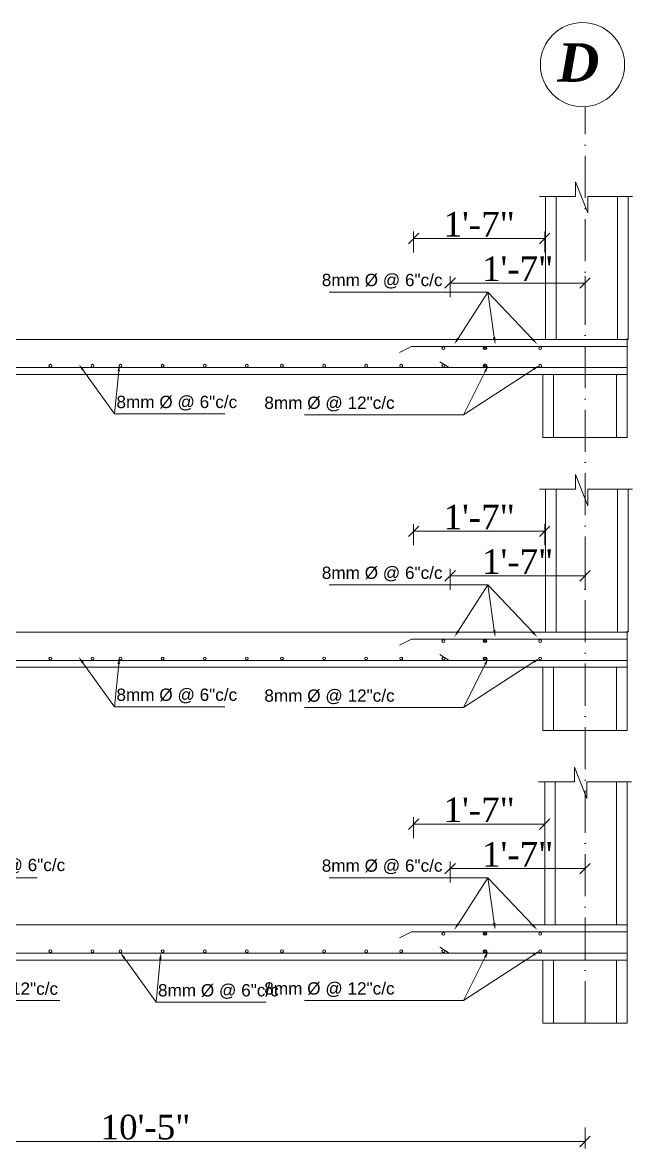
# Model space of a CAD drawing. Header units: inches. Extents: x -4737 to 13205, y 2479 to 13285.
# Drawn here: x 8222 to 8395.9, y 10192.7 to 10513.7 of the extents above; entities that cross this region are included whole.
import ezdxf

# ---------------------------------------------------------------- set-up
doc = ezdxf.new("R2010")
doc.units = ezdxf.units.IN
doc.header["$MEASUREMENT"] = 0
doc.linetypes.add('ACAD_ISO10W100', pattern=[18, 12, -3, 0, -3])
for name, color, linetype, lineweight in [('A-Gridtag', 2, 'Continuous', 13), ('CL', 30, 'ACAD_ISO10W100', 13), ('dim', 172, 'Continuous', 9), ('dimen', 72, 'Continuous', 9), ('hatch', 252, 'Continuous', 0), ('REINFORECMENT', 240, 'Continuous', 18), ('SLAB LINE', 47, 'Continuous', 18), ('Text', 7, 'Continuous', 13), ('TEXTT', 7, 'Continuous', 25)]:
    doc.layers.add(name, color=color, linetype=linetype, lineweight=lineweight)
doc.styles.add('samar', font='times.ttf')
doc.styles.get("Standard").update_dxf_attribs({"font": 'arial.ttf'})
doc.dimstyles.new('Attic 1-48in96', dxfattribs={"dimtxt": 7, "dimasz": 3, "dimexe": 2, "dimexo": 1, "dimgap": 0.5, "dimtad": 1, "dimdec": 0, "dimlfac": 0.5, "dimzin": 3, "dimdsep": 46, "dimlunit": 4, "dimtxsty": 'samar', "dimblk": 'OBLIQUE', "dimcen": 0.09, "dimclrd": 1, "dimclre": 1, "dimadec": 0, "dimazin": 0, "dimtfac": 1, "dimtdec": 0, "dimtix": 1, "dimtmove": 1, "dimatfit": 2, "dimldrblk": 'Arrow 1', "dimfxl": 4, "dimfxlon": 1, "dimtolj": 1, "dimtzin": 0, "dimlwd": 13, "dimlwe": 13, "dimarcsym": 0})

# ---------------------------------------------------------------- blocks, each defined once
blk = doc.blocks.new('_OBLIQUE')
at = {"color": 0, "linetype": 'ByBlock'}
blk.add_line((-0.5, -0.5), (0.5, 0.5), dxfattribs=at)
blk = doc.blocks.new('*D298')
at = {"layer": 'Defpoints', "color": 0, "transparency": 16777216}
for p in [(8370.85, 10285.22), (8370.85, 10256.47), (8333.5, 10254.47)]:
    blk.add_point(p, dxfattribs=at)
at = {"layer": 'dimen', "color": 1, "lineweight": 13, "transparency": 16777216}
for p, q in [((8333.5, 10281.22), (8333.5, 10287.22)), ((8333.5, 10285.22), (8370.85, 10285.22)), ((8370.85, 10281.22), (8370.85, 10287.22))]:
    blk.add_line(p, q, dxfattribs=at)
at = {"layer": 'dimen', "color": 1, "lineweight": 13, "transparency": 16777216, "xscale": 3, "yscale": 3, "zscale": 3, "rotation": 180}
blk.add_blockref('_OBLIQUE', (8333.5, 10285.22), dxfattribs=at)
at = {"layer": 'dimen', "color": 1, "lineweight": 13, "transparency": 16777216, "xscale": 3, "yscale": 3, "zscale": 3}
blk.add_blockref('_OBLIQUE', (8370.85, 10285.22), dxfattribs=at)
at = {"layer": 'dimen', "color": 0, "transparency": 16777216, "insert": (8352.18, 10289.29), "char_height": 7, "attachment_point": 5, "style": 'samar'}
blk.add_mtext('\\A1;1\'-7"', dxfattribs=at)
blk = doc.blocks.new('Arrow 1')
at = {"layer": 'TEXTT'}
blk.add_hatch(color=256, dxfattribs=at).paths.add_polyline_path([(-1.01, 0.42), (-1.01, -0.42), (-0.01, 0)])
blk = doc.blocks.new('*D545')
at = {"layer": 'Defpoints', "color": 0, "transparency": 16777216}
for p in [(8382.35, 10272.53), (8343.9, 10248.4), (8382.35, 10248.4)]:
    blk.add_point(p, dxfattribs=at)
at = {"layer": 'dimen', "color": 1, "lineweight": 13, "transparency": 16777216}
for p, q in [((8343.9, 10268.53), (8343.9, 10274.53)), ((8343.9, 10272.53), (8382.35, 10272.53)), ((8382.35, 10268.53), (8382.35, 10274.53))]:
    blk.add_line(p, q, dxfattribs=at)
at = {"layer": 'dimen', "color": 1, "lineweight": 13, "transparency": 16777216, "xscale": 3, "yscale": 3, "zscale": 3, "rotation": 180}
blk.add_blockref('_OBLIQUE', (8343.9, 10272.53), dxfattribs=at)
at = {"layer": 'dimen', "color": 1, "lineweight": 13, "transparency": 16777216, "xscale": 3, "yscale": 3, "zscale": 3}
blk.add_blockref('_OBLIQUE', (8382.35, 10272.53), dxfattribs=at)
at = {"layer": 'dimen', "color": 0, "transparency": 16777216, "insert": (8363.13, 10276.6), "char_height": 7, "attachment_point": 5, "style": 'samar'}
blk.add_mtext('\\A1;1\'-7"', dxfattribs=at)
blk = doc.blocks.new('*D316')
at = {"layer": 'Defpoints', "color": 0, "transparency": 16777216}
for p in [(8370.85, 10368.7), (8370.85, 10339.94), (8333.5, 10337.94)]:
    blk.add_point(p, dxfattribs=at)
at = {"layer": 'dimen', "color": 1, "lineweight": 13, "transparency": 16777216}
for p, q in [((8333.5, 10364.7), (8333.5, 10370.7)), ((8333.5, 10368.7), (8370.85, 10368.7)), ((8370.85, 10364.7), (8370.85, 10370.7))]:
    blk.add_line(p, q, dxfattribs=at)
at = {"layer": 'dimen', "color": 1, "lineweight": 13, "transparency": 16777216, "xscale": 3, "yscale": 3, "zscale": 3, "rotation": 180}
blk.add_blockref('_OBLIQUE', (8333.5, 10368.7), dxfattribs=at)
at = {"layer": 'dimen', "color": 1, "lineweight": 13, "transparency": 16777216, "xscale": 3, "yscale": 3, "zscale": 3}
blk.add_blockref('_OBLIQUE', (8370.85, 10368.7), dxfattribs=at)
at = {"layer": 'dimen', "color": 0, "transparency": 16777216, "insert": (8352.18, 10372.77), "char_height": 7, "attachment_point": 5, "style": 'samar'}
blk.add_mtext('\\A1;1\'-7"', dxfattribs=at)
blk = doc.blocks.new('*D317')
at = {"layer": 'Defpoints', "color": 0, "transparency": 16777216}
for p in [(8382.35, 10356), (8343.9, 10331.88), (8382.35, 10331.88)]:
    blk.add_point(p, dxfattribs=at)
at = {"layer": 'dimen', "color": 1, "lineweight": 13, "transparency": 16777216}
for p, q in [((8343.9, 10352), (8343.9, 10358)), ((8343.9, 10356), (8382.35, 10356)), ((8382.35, 10352), (8382.35, 10358))]:
    blk.add_line(p, q, dxfattribs=at)
at = {"layer": 'dimen', "color": 1, "lineweight": 13, "transparency": 16777216, "xscale": 3, "yscale": 3, "zscale": 3, "rotation": 180}
blk.add_blockref('_OBLIQUE', (8343.9, 10356), dxfattribs=at)
at = {"layer": 'dimen', "color": 1, "lineweight": 13, "transparency": 16777216, "xscale": 3, "yscale": 3, "zscale": 3}
blk.add_blockref('_OBLIQUE', (8382.35, 10356), dxfattribs=at)
at = {"layer": 'dimen', "color": 0, "transparency": 16777216, "insert": (8363.13, 10360.07), "char_height": 7, "attachment_point": 5, "style": 'samar'}
blk.add_mtext('\\A1;1\'-7"', dxfattribs=at)
blk = doc.blocks.new('*D542')
at = {"layer": 'Defpoints', "color": 0, "transparency": 16777216}
for p in [(8131.79, 10228.47), (8382.35, 10228.47), (8131.79, 10194.75)]:
    blk.add_point(p, dxfattribs=at)
at = {"layer": 'dimen', "color": 1, "lineweight": 13, "transparency": 16777216}
for p, q in [((8131.79, 10198.75), (8131.79, 10192.75)), ((8382.35, 10198.75), (8382.35, 10192.75)), ((8382.35, 10194.75), (8131.79, 10194.75))]:
    blk.add_line(p, q, dxfattribs=at)
at = {"layer": 'dimen', "color": 1, "lineweight": 13, "transparency": 16777216, "xscale": 3, "yscale": 3, "zscale": 3, "rotation": 180}
blk.add_blockref('_OBLIQUE', (8131.79, 10194.75), dxfattribs=at)
at = {"layer": 'dimen', "color": 1, "lineweight": 13, "transparency": 16777216, "xscale": 3, "yscale": 3, "zscale": 3}
blk.add_blockref('_OBLIQUE', (8382.35, 10194.75), dxfattribs=at)
at = {"layer": 'dimen', "color": 0, "transparency": 16777216, "insert": (8257.07, 10198.81), "char_height": 7, "attachment_point": 5, "style": 'samar'}
blk.add_mtext('\\A1;10\'-5"', dxfattribs=at)
blk = doc.blocks.new('*D319')
at = {"layer": 'Defpoints', "color": 0, "transparency": 16777216}
for p in [(8370.85, 10452.17), (8370.85, 10423.41), (8333.5, 10421.41)]:
    blk.add_point(p, dxfattribs=at)
at = {"layer": 'dimen', "color": 1, "lineweight": 13, "transparency": 16777216}
for p, q in [((8333.5, 10448.17), (8333.5, 10454.17)), ((8333.5, 10452.17), (8370.85, 10452.17)), ((8370.85, 10448.17), (8370.85, 10454.17))]:
    blk.add_line(p, q, dxfattribs=at)
at = {"layer": 'dimen', "color": 1, "lineweight": 13, "transparency": 16777216, "xscale": 3, "yscale": 3, "zscale": 3, "rotation": 180}
blk.add_blockref('_OBLIQUE', (8333.5, 10452.17), dxfattribs=at)
at = {"layer": 'dimen', "color": 1, "lineweight": 13, "transparency": 16777216, "xscale": 3, "yscale": 3, "zscale": 3}
blk.add_blockref('_OBLIQUE', (8370.85, 10452.17), dxfattribs=at)
at = {"layer": 'dimen', "color": 0, "transparency": 16777216, "insert": (8352.18, 10456.24), "char_height": 7, "attachment_point": 5, "style": 'samar'}
blk.add_mtext('\\A1;1\'-7"', dxfattribs=at)
blk = doc.blocks.new('*D320')
at = {"layer": 'Defpoints', "color": 0, "transparency": 16777216}
for p in [(8382.35, 10439.47), (8343.9, 10415.35), (8382.35, 10415.35)]:
    blk.add_point(p, dxfattribs=at)
at = {"layer": 'dimen', "color": 1, "lineweight": 13, "transparency": 16777216}
for p, q in [((8343.9, 10435.47), (8343.9, 10441.47)), ((8343.9, 10439.47), (8382.35, 10439.47)), ((8382.35, 10435.47), (8382.35, 10441.47))]:
    blk.add_line(p, q, dxfattribs=at)
at = {"layer": 'dimen', "color": 1, "lineweight": 13, "transparency": 16777216, "xscale": 3, "yscale": 3, "zscale": 3, "rotation": 180}
blk.add_blockref('_OBLIQUE', (8343.9, 10439.47), dxfattribs=at)
at = {"layer": 'dimen', "color": 1, "lineweight": 13, "transparency": 16777216, "xscale": 3, "yscale": 3, "zscale": 3}
blk.add_blockref('_OBLIQUE', (8382.35, 10439.47), dxfattribs=at)
at = {"layer": 'dimen', "color": 0, "transparency": 16777216, "insert": (8363.13, 10443.54), "char_height": 7, "attachment_point": 5, "style": 'samar'}
blk.add_mtext('\\A1;1\'-7"', dxfattribs=at)

msp = doc.modelspace()

# ---------------------------------------------------------------- linework, layer by layer
at = {"layer": 'A-Gridtag', "color": 1}
msp.add_circle((8381.62, 10501.74), 12, dxfattribs=at)
at = {"layer": 'CL'}
msp.add_line((8382.35, 10228.47), (8382.35, 10489.77), dxfattribs=at)
at = {"layer": 'dim', "ltscale": 5}
for points in [[(8369.37, 10464.17), (8379.59, 10464.17), (8379.59, 10468.36), (8383.15, 10459.46), (8383.15, 10464.19), (8395.86, 10464.19)], [(8369.37, 10380.7), (8379.59, 10380.7), (8379.59, 10384.89), (8383.15, 10375.98), (8383.15, 10380.72), (8395.86, 10380.72)], [(8369.12, 10297.23), (8379.34, 10297.23), (8379.34, 10301.42), (8382.9, 10292.51), (8382.9, 10297.25), (8395.61, 10297.25)]]:
    msp.add_lwpolyline(points, dxfattribs=at)
at = {"layer": 'hatch', "ltscale": 0.5}
for points in [[(8367.37, 10423.46), (8354.69, 10436.88), (8309.46, 10436.88)], [(8346.18, 10423.69), (8354.69, 10436.88)], [(8356.45, 10424), (8354.69, 10436.88)], [(8239.23, 10414.72), (8248.3, 10402.18), (8279.65, 10402.18)], [(8249.46, 10414.33), (8248.3, 10402.18)], [(8367.37, 10339.99), (8354.69, 10353.41), (8309.46, 10353.41)], [(8346.18, 10340.22), (8354.69, 10353.41)], [(8356.45, 10340.52), (8354.69, 10353.41)], [(8239.23, 10331.24), (8248.3, 10318.7), (8279.65, 10318.7)], [(8249.46, 10330.86), (8248.3, 10318.7)], [(8367.36, 10256.51), (8354.69, 10269.93), (8309.45, 10269.93)], [(8346.17, 10256.74), (8354.69, 10269.93)], [(8356.45, 10257.04), (8354.69, 10269.93)], [(8251.07, 10246.99), (8260.14, 10234.45), (8291.49, 10234.45)], [(8261.3, 10246.61), (8260.14, 10234.45)]]:
    msp.add_lwpolyline(points, dxfattribs=at)
for points, elevation in [([(8367.73, 10414.94), (8347.67, 10401.93), (8302.44, 10401.93)], -38.85), ([(8353.88, 10414.24), (8347.67, 10401.93)], -38.85), ([(8367.73, 10331.46), (8347.67, 10318.46), (8302.44, 10318.46)], -38.85), ([(8353.88, 10330.77), (8347.67, 10318.46)], -38.85), ([(8187.6, 10256.46), (8198.99, 10269.91), (8226.23, 10269.91)], -414.31), ([(8170.67, 10248.15), (8194.68, 10234.92), (8232.67, 10234.92)], -414.31), ([(8367.72, 10247.98), (8347.67, 10234.98), (8302.43, 10234.98)], -38.85), ([(8353.88, 10247.29), (8347.67, 10234.98)], -38.85)]:
    msp.add_lwpolyline(points, dxfattribs=dict(at, elevation=elevation))
for points in [[(8345.9, 10423.88), (8345.1, 10422.01), (8346.46, 10423.51)], [(8356.12, 10423.95), (8356.73, 10422.01), (8356.79, 10424.04)], [(8367.13, 10423.23), (8368.74, 10422.01), (8367.61, 10423.69)], [(8239.5, 10414.91), (8238.06, 10416.34), (8238.96, 10414.52)], [(8249.79, 10414.3), (8249.65, 10416.33), (8249.13, 10414.37)], [(8354.18, 10414.09, -38.85), (8354.79, 10416.02, -38.85), (8353.59, 10414.39, -38.85)], [(8367.91, 10414.66, -38.85), (8369.41, 10416.02, -38.85), (8367.55, 10415.22, -38.85)], [(8345.9, 10340.4), (8345.1, 10338.54), (8346.46, 10340.04)], [(8356.12, 10340.48), (8356.73, 10338.54), (8356.79, 10340.57)], [(8367.13, 10339.76), (8368.74, 10338.54), (8367.61, 10340.22)], [(8239.5, 10331.44), (8238.06, 10332.86), (8238.96, 10331.05)], [(8249.79, 10330.83), (8249.65, 10332.85), (8249.13, 10330.89)], [(8354.18, 10330.62, -38.85), (8354.79, 10332.55, -38.85), (8353.59, 10330.92, -38.85)], [(8367.91, 10331.18, -38.85), (8369.41, 10332.55, -38.85), (8367.55, 10331.74, -38.85)], [(8345.89, 10256.92), (8345.09, 10255.06), (8346.45, 10256.56)], [(8356.12, 10257), (8356.72, 10255.06), (8356.78, 10257.09)], [(8367.12, 10256.28), (8368.74, 10255.06), (8367.6, 10256.74)], [(8251.34, 10247.18), (8249.9, 10248.61), (8250.8, 10246.79)], [(8261.63, 10246.57), (8261.49, 10248.6), (8260.97, 10246.64)], [(8354.17, 10247.14, -38.85), (8354.78, 10249.07, -38.85), (8353.58, 10247.44, -38.85)], [(8367.9, 10247.7, -38.85), (8369.4, 10249.07, -38.85), (8367.54, 10248.26, -38.85)]]:
    msp.add_solid(points, dxfattribs=at)
at = {"layer": 'REINFORECMENT'}
for p, q in [((8332.85, 10421.41), (8329.5, 10419.71)), ((8394.35, 10421.41), (8332.85, 10421.41)), ((8340.99, 10417.05), (8343.65, 10415.35)), ((8394.35, 10415.35), (8043.63, 10415.35)), ((8332.85, 10337.94), (8329.5, 10336.24)), ((8394.35, 10337.94), (8332.85, 10337.94)), ((8340.99, 10333.58), (8343.65, 10331.88)), ((8394.35, 10331.88), (8043.63, 10331.88)), ((8332.85, 10254.47), (8329.5, 10252.77)), ((8394.35, 10254.47), (8332.85, 10254.47)), ((8340.99, 10250.11), (8343.65, 10248.4)), ((8394.35, 10248.4), (8043.63, 10248.4))]:
    msp.add_line(p, q, dxfattribs=at)
for centre in [(8341.98, 10420.88), (8353.72, 10420.88), (8353.98, 10420.88), (8369.54, 10420.88), (8229.98, 10415.91), (8241.98, 10415.91), (8249.98, 10415.91), (8261.98, 10415.91), (8273.98, 10415.91), (8273.98, 10415.91), (8273.98, 10415.91), (8285.98, 10415.91), (8295.98, 10415.91), (8307.98, 10415.91), (8319.98, 10415.91), (8329.98, 10415.91), (8341.98, 10415.91), (8353.72, 10415.91), (8353.98, 10415.91), (8369.54, 10415.91), (8341.98, 10337.41), (8353.72, 10337.41), (8353.98, 10337.41), (8369.54, 10337.41), (8229.98, 10332.43), (8241.98, 10332.43), (8249.98, 10332.43), (8261.98, 10332.43), (8273.98, 10332.43), (8273.98, 10332.43), (8273.98, 10332.43), (8285.98, 10332.43), (8295.98, 10332.43), (8307.98, 10332.43), (8319.98, 10332.43), (8329.98, 10332.43), (8341.98, 10332.43), (8353.72, 10332.43), (8353.98, 10332.43), (8369.54, 10332.43), (8341.98, 10253.94), (8353.72, 10253.94), (8353.98, 10253.94), (8369.54, 10253.94), (8229.98, 10248.96), (8241.98, 10248.96), (8249.98, 10248.96), (8261.98, 10248.96), (8273.98, 10248.96), (8273.98, 10248.96), (8273.98, 10248.96), (8285.98, 10248.96), (8295.98, 10248.96), (8307.98, 10248.96), (8319.98, 10248.96), (8329.98, 10248.96), (8341.98, 10248.96), (8353.72, 10248.96), (8353.98, 10248.96), (8369.54, 10248.96)]:
    msp.add_circle(centre, 0.4, dxfattribs=at)
at = {"layer": 'SLAB LINE'}
for p, q in [((8371.1, 10423.41), (8371.1, 10464.17)), ((8374.1, 10423.41), (8374.1, 10464.17)), ((8391.6, 10423.41), (8391.6, 10464.17)), ((8394.6, 10464.19), (8394.6, 10423.41)), ((8042.06, 10423.41), (8394.35, 10423.41)), ((8394.35, 10423.65), (8394.35, 10395.41)), ((8042.06, 10413.41), (8394.35, 10413.41)), ((8370.35, 10395.41), (8370.35, 10413.41)), ((8373.35, 10395.41), (8373.35, 10413.41)), ((8373.35, 10395.41), (8373.35, 10413.41)), ((8391.35, 10413.41), (8391.35, 10395.41)), ((8391.35, 10413.41), (8391.35, 10395.41)), ((8394.35, 10395.41), (8394.35, 10413.41)), ((8394.35, 10395.41), (8370.35, 10395.41)), ((8371.1, 10339.94), (8371.1, 10380.7)), ((8374.1, 10339.94), (8374.1, 10380.7)), ((8391.6, 10339.94), (8391.6, 10380.7)), ((8394.6, 10380.72), (8394.6, 10339.94)), ((8042.06, 10339.94), (8394.35, 10339.94)), ((8394.35, 10340.18), (8394.35, 10311.94)), ((8042.06, 10329.94), (8394.35, 10329.94)), ((8370.35, 10311.94), (8370.35, 10329.94)), ((8373.35, 10311.94), (8373.35, 10329.94)), ((8373.35, 10311.94), (8373.35, 10329.94)), ((8391.35, 10329.94), (8391.35, 10311.94)), ((8391.35, 10329.94), (8391.35, 10311.94)), ((8394.35, 10311.94), (8394.35, 10329.94)), ((8394.35, 10311.94), (8370.35, 10311.94)), ((8370.85, 10256.47), (8370.85, 10297.23)), ((8373.85, 10256.47), (8373.85, 10297.23)), ((8391.35, 10256.47), (8391.35, 10297.23)), ((8394.35, 10297.25), (8394.35, 10256.47)), ((8394.35, 10256.47), (8394.35, 10297.23)), ((8042.06, 10256.47), (8394.35, 10256.47)), ((8394.35, 10256.71), (8394.35, 10228.47)), ((8042.06, 10246.47), (8394.35, 10246.47)), ((8370.35, 10228.47), (8370.35, 10246.47)), ((8373.35, 10228.47), (8373.35, 10246.47)), ((8373.35, 10228.47), (8373.35, 10246.47)), ((8391.35, 10246.47), (8391.35, 10228.47)), ((8391.35, 10246.47), (8391.35, 10228.47)), ((8394.35, 10228.47), (8394.35, 10246.47)), ((8394.35, 10228.47), (8370.35, 10228.47))]:
    msp.add_line(p, q, dxfattribs=at)

# ---------------------------------------------------------------- texts
at = {"layer": 'Text'}
for p in [(8307.33, 10438.6, 387.29), (8307.33, 10355.13, 387.29), (8199.8, 10271.83), (8307.32, 10271.65, 387.29)]:
    msp.add_text('8mm %%C @ 6"c/c', height=3.5, rotation=360, dxfattribs=at).set_placement(p)
for s, p in [('8mm %%C @ 6"c/c', (8248.81, 10403.83, 400.8)), ('8mm %%C @ 12"c/c', (8290.96, 10403.59, 348.44)), ('8mm %%C @ 6"c/c', (8248.81, 10320.36, 400.8)), ('8mm %%C @ 12"c/c', (8290.96, 10320.11, 348.44)), ('8mm %%C @ 12"c/c', (8195.06, 10236.57)), ('8mm %%C @ 12"c/c', (8290.95, 10236.63, 348.44)), ('8mm %%C @ 6"c/c', (8260.65, 10236.1, 400.8))]:
    msp.add_text(s, height=3.5, dxfattribs=at).set_placement(p)
at = {"layer": 'Text', "insert": (8386.43, 10507.85), "char_height": 11, "width": 252.9445, "attachment_point": 3}
msp.add_mtext('{\\fBook Antiqua|b1|i1|c0|p18;\\C0;D}', dxfattribs=at)

# ---------------------------------------------------------------- dimensions: what is measured, and where the dimension line sits
at = {"layer": 'dimen'}
for base, p1, p2, picture, middle in [((8370.85, 10452.17), (8333.5, 10421.41), (8370.85, 10423.41), '*D319', (8352.18, 10456.24)), ((8382.35, 10439.47), (8343.9, 10415.35), (8382.35, 10415.35), '*D320', (8363.13, 10443.54)), ((8370.85, 10368.7), (8333.5, 10337.94), (8370.85, 10339.94), '*D316', (8352.18, 10372.77)), ((8382.35, 10356), (8343.9, 10331.88), (8382.35, 10331.88), '*D317', (8363.13, 10360.07)), ((8370.85, 10285.22), (8333.5, 10254.47), (8370.85, 10256.47), '*D298', (8352.18, 10289.29)), ((8382.35, 10272.53), (8343.9, 10248.4), (8382.35, 10248.4), '*D545', (8363.13, 10276.6))]:
    dim = msp.add_linear_dim(base=base, p1=p1, p2=p2, dimstyle='Attic 1-48in96', dxfattribs=at)
    dim.commit()
    dim.dimension.update_dxf_attribs({"geometry": picture, "text_midpoint": middle})
dim = msp.add_linear_dim(base=(8131.79, 10194.75), p1=(8382.35, 10228.47), p2=(8131.79, 10228.47), angle=180, dimstyle='Attic 1-48in96', dxfattribs=at)
dim.commit()
dim.dimension.update_dxf_attribs({"geometry": '*D542', "text_midpoint": (8257.07, 10198.81)})

doc.saveas('drawing.dxf')
